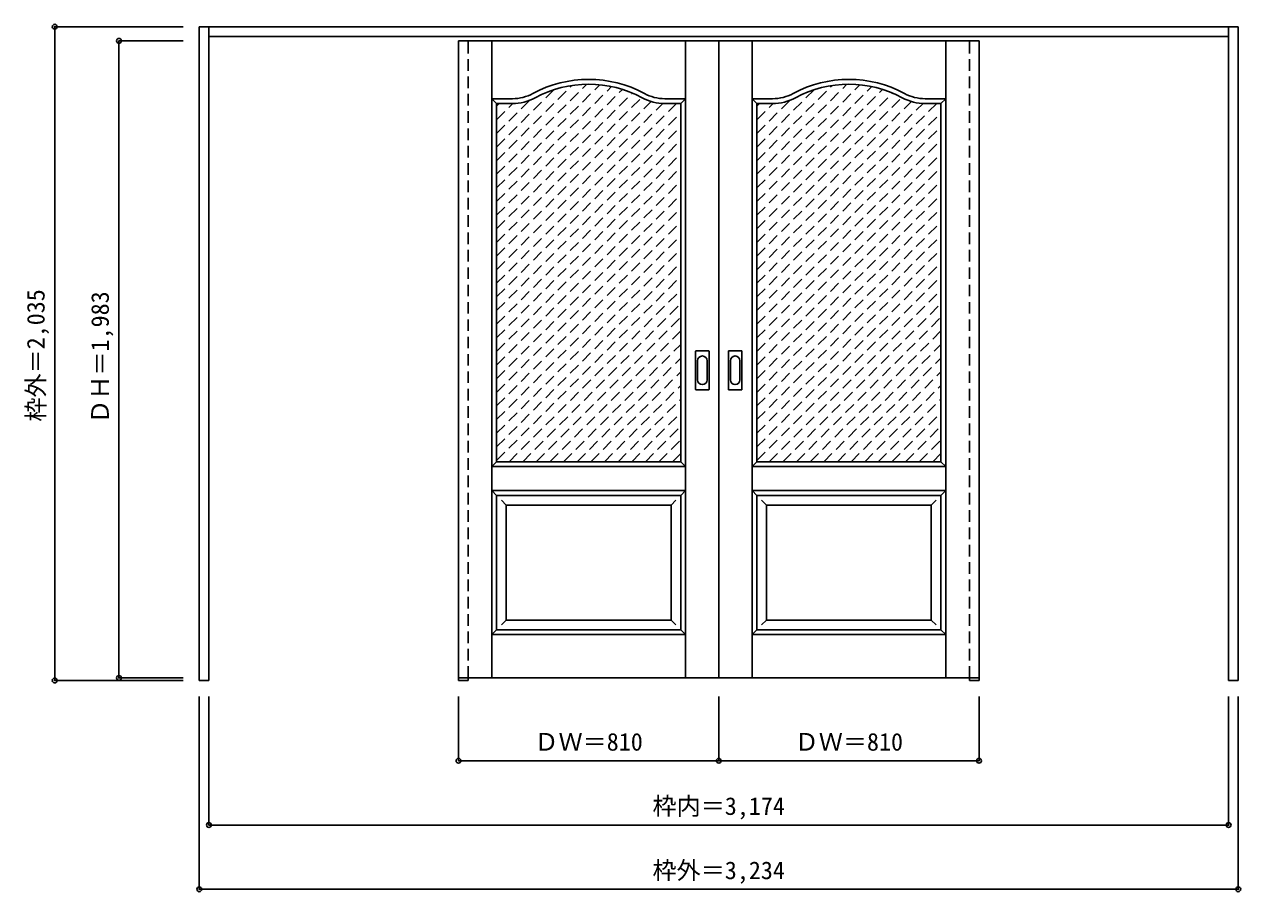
# Model space of a CAD drawing. Units: millimetres, scale not verified. Extents: x -2066 to 1720, y -1573 to 1127.
import ezdxf
from ezdxf.enums import TextEntityAlignment as Align

# ---------------------------------------------------------------- set-up
doc = ezdxf.new("R2010")
doc.units = ezdxf.units.MM
doc.header["$LTSCALE"] = 30
doc.header["$PDMODE"] = 32
doc.header["$PDSIZE"] = 15
doc.linetypes.add('DASHED1', pattern=[1.8, 1.2, -0.6])
doc.layers.add('0-0', color=4, linetype='Continuous')
doc.layers.add('0-1_寸法', color=7, linetype='Continuous')
doc.styles.add('ＭＳ ゴシック', font='')
doc.styles.get('ＭＳ ゴシック').set_extended_font_data('MS Gothic')

msp = doc.modelspace()

# ---------------------------------------------------------------- linework, layer by layer
at = {"layer": '0-0', "color": 3}
for p, q in [((-1521.64, -915.1), (-1521.64, 1119.9)), ((-1521.64, 1119.9), (1712.36, 1119.9)), ((-1491.64, -915.1), (-1491.64, 1119.9)), ((1682.36, -915.1), (1682.36, 1119.9)), ((1712.36, -915.1), (1712.36, 1119.9)), ((-1491.64, 1089.9), (1682.36, 1089.9)), ((-714.64, 1075.9), (95.36, 1075.9)), ((-714.64, -907.1), (-714.64, 1075.9)), ((905.36, 1075.9), (95.36, 1075.9)), ((95.36, -907.1), (95.36, 1075.9)), ((905.36, -907.1), (905.36, 1075.9)), ((-596.14, 880.9), (-547.13, 880.9)), ((-596.14, -234.1), (-596.14, 880.9)), ((213.86, 880.9), (262.87, 880.9)), ((213.86, -234.1), (213.86, 880.9)), ((23.36, -9.1), (23.36, 109.9)), ((63.86, 111.4), (24.86, 111.4)), ((65.36, -9.1), (65.36, 109.9)), ((125.36, -9.1), (125.36, 109.9)), ((165.86, 111.4), (126.86, 111.4)), ((167.36, -9.1), (167.36, 109.9)), ((24.86, -10.6), (63.86, -10.6)), ((126.86, -10.6), (165.86, -10.6)), ((-596.14, -339.1), (-23.14, -339.1)), ((-596.14, -757.1), (-596.14, -339.1)), ((-23.14, -757.1), (-23.14, -339.1)), ((213.86, -339.1), (786.86, -339.1)), ((213.86, -757.1), (213.86, -339.1)), ((786.86, -757.1), (786.86, -339.1)), ((-596.14, -757.1), (-23.14, -757.1)), ((213.86, -757.1), (786.86, -757.1)), ((-714.64, -907.1), (95.36, -907.1)), ((-714.64, -907.1), (-714.64, -915.1)), ((-684.64, -907.1), (-684.64, -915.1)), ((905.36, -907.1), (95.36, -907.1)), ((875.36, -907.1), (875.36, -915.1)), ((905.36, -907.1), (905.36, -915.1)), ((-1491.64, -915.1), (-1521.64, -915.1)), ((-714.64, -915.1), (-684.64, -915.1)), ((875.36, -915.1), (905.36, -915.1)), ((1712.36, -915.1), (1682.36, -915.1))]:
    msp.add_line(p, q, dxfattribs=at)
at = {"layer": '0-0', "linetype": 'DASHED1'}
for p, q in [((-714.64, -907.1), (-714.64, 1089.9)), ((-684.64, -907.1), (-684.64, 1089.9)), ((-684.64, -907.1), (-684.64, 1075.9)), ((875.36, -907.1), (875.36, 1089.9)), ((875.36, -907.1), (875.36, 1075.9)), ((905.36, -907.1), (905.36, 1089.9)), ((-596.14, 660.54), (-315.84, 940.85)), ((-596.14, 618.12), (-275.07, 939.19)), ((-596.14, 702.97), (-362.17, 936.94)), ((-596.14, 575.69), (-238.28, 933.55)), ((-596.14, 533.26), (-204.63, 924.78)), ((-596.14, 745.4), (-417.75, 923.79)), ((-596.14, 490.84), (-173.6, 913.38)), ((213.86, 660.54), (494.16, 940.85)), ((213.86, 618.12), (534.93, 939.19)), ((213.86, 702.97), (447.83, 936.94)), ((213.86, 575.69), (571.72, 933.55)), ((213.86, 533.26), (605.37, 924.78)), ((213.86, 745.4), (392.25, 923.79)), ((213.86, 490.84), (636.4, 913.38)), ((-596.14, 448.41), (-144.86, 899.69)), ((-596.14, 787.82), (-492.92, 891.04)), ((-596.14, 405.98), (-114.98, 887.15)), ((-596.14, 363.56), (-78.66, 881.05)), ((-596.14, 830.25), (-545.48, 880.91)), ((-596.14, 321.13), (-36.37, 880.9)), ((-596.14, 872.67), (-587.91, 880.9)), ((213.86, 448.41), (665.14, 899.69)), ((213.86, 787.82), (317.08, 891.04)), ((213.86, 405.98), (695.02, 887.15)), ((213.86, 363.56), (731.34, 881.05)), ((213.86, 830.25), (264.52, 880.91)), ((213.86, 321.13), (773.63, 880.9)), ((213.86, 872.67), (222.09, 880.9)), ((-596.14, 278.71), (-23.14, 851.71)), ((213.86, 278.71), (786.86, 851.71)), ((-596.14, 236.28), (-23.14, 809.28)), ((213.86, 236.28), (786.86, 809.28)), ((-596.14, 193.85), (-23.14, 766.85)), ((213.86, 193.85), (786.86, 766.85)), ((-596.14, 151.43), (-23.14, 724.43)), ((213.86, 151.43), (786.86, 724.43)), ((-596.14, 109), (-23.14, 682)), ((213.86, 109), (786.86, 682)), ((-596.14, 66.57), (-23.14, 639.57)), ((213.86, 66.57), (786.86, 639.57)), ((-596.14, 24.15), (-23.14, 597.15)), ((213.86, 24.15), (786.86, 597.15)), ((-596.14, -18.28), (-23.14, 554.72)), ((213.86, -18.28), (786.86, 554.72)), ((-596.14, -60.71), (-23.14, 512.29)), ((213.86, -60.71), (786.86, 512.29)), ((-596.14, -103.13), (-23.14, 469.87)), ((213.86, -103.13), (786.86, 469.87)), ((-596.14, -145.56), (-23.14, 427.44)), ((213.86, -145.56), (786.86, 427.44)), ((-596.14, -187.99), (-23.14, 385.01)), ((213.86, -187.99), (786.86, 385.01)), ((-596.14, -230.41), (-23.14, 342.59)), ((213.86, -230.41), (786.86, 342.59)), ((-557.4, -234.1), (-23.14, 300.16)), ((252.6, -234.1), (786.86, 300.16)), ((-514.97, -234.1), (-23.14, 257.74)), ((295.03, -234.1), (786.86, 257.74)), ((-472.55, -234.1), (-23.14, 215.31)), ((337.45, -234.1), (786.86, 215.31)), ((-430.12, -234.1), (-23.14, 172.88)), ((379.88, -234.1), (786.86, 172.88)), ((-387.69, -234.1), (-23.14, 130.46)), ((422.31, -234.1), (786.86, 130.46)), ((-345.27, -234.1), (-23.14, 88.03)), ((464.73, -234.1), (786.86, 88.03)), ((-302.84, -234.1), (-23.14, 45.6)), ((507.16, -234.1), (786.86, 45.6)), ((-260.42, -234.1), (-23.14, 3.18)), ((549.58, -234.1), (786.86, 3.18)), ((-217.99, -234.1), (-23.14, -39.25)), ((592.01, -234.1), (786.86, -39.25)), ((-175.56, -234.1), (-23.14, -81.68)), ((634.44, -234.1), (786.86, -81.68)), ((-133.14, -234.1), (-23.14, -124.1)), ((676.86, -234.1), (786.86, -124.1)), ((-90.71, -234.1), (-23.14, -166.53)), ((719.29, -234.1), (786.86, -166.53)), ((-48.28, -234.1), (-23.14, -208.95)), ((761.72, -234.1), (786.86, -208.95))]:
    msp.add_line(p, q, dxfattribs=at)
at = {"layer": '0-0', "color": 7}
for p, q in [((-611.14, -907.1), (-611.14, 1075.9)), ((-8.14, -907.1), (-8.14, 1075.9)), ((198.86, -907.1), (198.86, 1075.9)), ((801.86, -907.1), (801.86, 1075.9)), ((-596.14, 880.9), (-611.14, 895.91)), ((-611.14, 895.9), (-547.13, 895.9)), ((-8.14, 895.9), (-72.16, 895.9)), ((-23.14, 880.9), (-8.14, 895.9)), ((213.86, 880.9), (198.86, 895.91)), ((198.86, 895.9), (262.87, 895.9)), ((801.86, 895.9), (737.84, 895.9)), ((786.86, 880.9), (801.86, 895.9)), ((29.36, 80), (29.36, 20.8)), ((59.36, 20.8), (59.36, 80)), ((131.36, 80), (131.36, 20.8)), ((161.36, 20.8), (161.36, 80)), ((-596.14, -234.1), (-611.14, -249.1)), ((-611.14, -249.1), (-8.14, -249.1)), ((-23.14, -234.1), (-8.14, -249.1)), ((213.86, -234.1), (198.86, -249.1)), ((198.86, -249.1), (801.86, -249.1)), ((786.86, -234.1), (801.86, -249.1)), ((-611.14, -324.1), (-596.14, -339.1)), ((-611.14, -324.1), (-8.14, -324.1)), ((-8.14, -324.1), (-23.14, -339.1)), ((198.86, -324.1), (213.86, -339.1)), ((198.86, -324.1), (801.86, -324.1)), ((801.86, -324.1), (786.86, -339.1)), ((-581.14, -354.1), (-566.14, -369.1)), ((-566.14, -727.1), (-566.14, -369.1)), ((-566.14, -369.1), (-53.14, -369.1)), ((-38.14, -354.1), (-53.14, -369.1)), ((-53.14, -727.1), (-53.14, -369.1)), ((228.86, -354.1), (243.86, -369.1)), ((243.86, -727.1), (243.86, -369.1)), ((243.86, -369.1), (756.86, -369.1)), ((771.86, -354.1), (756.86, -369.1)), ((756.86, -727.1), (756.86, -369.1)), ((-596.14, -757.1), (-611.14, -772.1)), ((-566.14, -727.1), (-581.14, -742.1)), ((-566.14, -727.1), (-53.14, -727.1)), ((-53.14, -727.1), (-38.14, -742.1)), ((-23.14, -757.1), (-8.14, -772.1)), ((213.86, -757.1), (198.86, -772.1)), ((243.86, -727.1), (228.86, -742.1)), ((243.86, -727.1), (756.86, -727.1)), ((756.86, -727.1), (771.86, -742.1)), ((786.86, -757.1), (801.86, -772.1)), ((-611.14, -772.1), (-8.14, -772.1)), ((198.86, -772.1), (801.86, -772.1))]:
    msp.add_line(p, q, dxfattribs=at)
at = {"layer": '0-0', "color": 3}
for points in [[(-596.14, -234.1), (-23.14, -234.1), (-23.14, 880.9), (-72.16, 880.9)], [(213.86, -234.1), (786.86, -234.1), (786.86, 880.9), (737.84, 880.9)]]:
    msp.add_lwpolyline(points, dxfattribs=at)
at = {"layer": '0-0', "color": 7}
for centre, radius, start, end in [((-309.64, 590.9), 365, 61.6423, 118.3577), ((500.36, 590.9), 365, 61.6423, 118.3577), ((-547.13, 1030.9), 135, 270, 298.3577), ((-72.16, 1030.9), 135, 241.6423, 270), ((262.87, 1030.9), 135, 270, 298.3577), ((737.84, 1030.9), 135, 241.6423, 270), ((44.36, 80), 15, 0, 180), ((146.36, 80), 15, 0, 180), ((44.36, 20.8), 15, 180, 0), ((146.36, 20.8), 15, 180, 0)]:
    msp.add_arc(centre, radius, start, end, dxfattribs=at)
at = {"layer": '0-0', "color": 3}
for centre, radius, start, end in [((-309.64, 590.9), 350, 61.6423, 118.3577), ((500.36, 590.9), 350, 61.6423, 118.3577), ((-547.13, 1030.9), 150, 270, 298.3577), ((-72.16, 1030.9), 150, 241.6423, 270), ((262.87, 1030.9), 150, 270, 298.3577), ((737.84, 1030.9), 150, 241.6423, 270), ((24.86, 109.9), 1.5, 90, 180), ((63.86, 109.9), 1.5, 0, 90), ((126.86, 109.9), 1.5, 90, 180), ((165.86, 109.9), 1.5, 0, 90), ((24.86, -9.1), 1.5, 180, 270), ((63.86, -9.1), 1.5, 270, 0), ((126.86, -9.1), 1.5, 180, 270), ((165.86, -9.1), 1.5, 270, 0)]:
    msp.add_arc(centre, radius, start, end, dxfattribs=at)
at = {"layer": '0-1_寸法', "color": 4}
for p, q in [((-1971.64, 1119.9), (-1971.64, -915.1)), ((-1971.64, 1119.9), (-1571.64, 1119.9)), ((-1771.64, 1075.9), (-1571.64, 1075.9)), ((-1771.64, 1075.9), (-1771.64, -907.1)), ((-1771.64, -907.1), (-1571.64, -907.1)), ((-1971.64, -915.1), (-1571.64, -915.1)), ((-1521.64, -1565.1), (-1521.64, -965.1)), ((-1491.64, -1365.1), (-1491.64, -965.1)), ((-714.64, -1165.1), (-714.64, -965.1)), ((95.36, -1165.1), (95.36, -965.1)), ((905.36, -1165.1), (905.36, -965.1)), ((1682.36, -1365.1), (1682.36, -965.1)), ((1712.36, -1565.1), (1712.36, -965.1)), ((-714.64, -1165.1), (905.36, -1165.1)), ((-1491.64, -1365.1), (1682.36, -1365.1)), ((-1521.64, -1565.1), (1712.36, -1565.1))]:
    msp.add_line(p, q, dxfattribs=at)
at = {"layer": '0-1_寸法'}
for p in [(-1971.64, 1119.9), (-1771.64, 1075.9), (-1971.64, -915.1), (-1771.64, -907.1), (-714.64, -1165.1), (95.36, -1165.1), (905.36, -1165.1), (-1491.64, -1365.1), (1682.36, -1365.1), (-1521.64, -1565.1), (1712.36, -1565.1)]:
    msp.add_point(p, dxfattribs=at)

# ---------------------------------------------------------------- texts
at = {"layer": '0-1_寸法', "style": 'ＭＳ ゴシック'}
for s, p in [('枠外＝2,035', (-1986.64, -109.35)), ('ＤＨ＝1,983', (-1786.64, -115.85))]:
    msp.add_text(s, height=54.99, rotation=90, dxfattribs=at).set_placement(p, align=Align.BOTTOM_LEFT)
for s, p in [('ＤＷ＝810', (-478.39, -1150.1)), ('ＤＷ＝810', (331.61, -1150.1)), ('枠内＝3,174', (-110.89, -1350.1)), ('枠外＝3,234', (-110.89, -1550.1))]:
    msp.add_text(s, height=54.99, dxfattribs=at).set_placement(p, align=Align.BOTTOM_LEFT)

doc.saveas('drawing.dxf')
